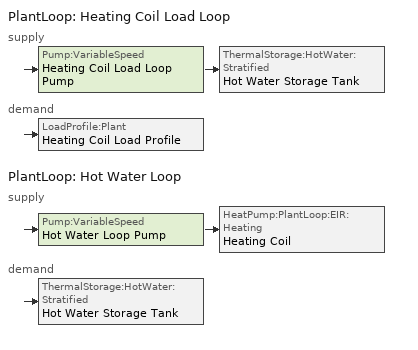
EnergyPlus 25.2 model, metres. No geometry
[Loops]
PlantLoop 'Heating Coil Load Loop'
 supply: Pump:VariableSpeed 'Heating Coil Load Loop Pump' > ThermalStorage:HotWater:Stratified 'Hot Water Storage Tank'
 demand: LoadProfile:Plant 'Heating Coil Load Profile'
PlantLoop 'Hot Water Loop'
 supply: Pump:VariableSpeed 'Hot Water Loop Pump' > HeatPump:PlantLoop:EIR:Heating 'Heating Coil'
 demand: ThermalStorage:HotWater:Stratified 'Hot Water Storage Tank'
[Building]
Plant Load Profile Example: Loads convergence tolerance value=0.04; Maximum number of warmup days=25; Minimum number of warmup days=6; North axis=0; Solar distribution=FullInteriorAndExterior; Temperature convergence tolerance value=0.04; Terrain=Suburbs
[Site:Location]
Chicago: Elevation=190; Latitude=42; Longitude=-87.88; Time zone=-6
[SizingPeriod:DesignDay] Day of month=21; Humidity condition type=WetBulb; Sky clearness=1
Name | Barometric pressure | Daily dry bulb temperature range | Day type | Dry bulb temperature range modifier type | Maximum dry bulb temperature | Month | Wetbulb or dewpoint at maximum dry bulb | Wind direction | Wind speed
Chicago Ohare Intl Ap Ann Htg 99.6% Condns DB | 98934 | 0 | WinterDesignDay | DefaultMultipliers | -20 | 1 | -20 | 270 | 4.9
Chicago Summer 1% | 99063 | 10.7 | SummerDesignDay |  | 31.5 | 7 | 23 | 230 | 5.3
[HeatPump:PlantLoop:EIR:Heating]
Heating Coil: Capacity modifier function of temperature curve=CapCurveFuncTemp; Condenser type=AirSource; Electric input to output ratio modifier function of part load ratio curve=EIRCurveFuncPLR; Electric input to output ratio modifier function of temperature curve=EIRCurveFuncTemp; Load side reference flow rate=0.005; Reference capacity=80000; Reference coefficient of performance=3.5; Source side reference flow rate=2
[LoadProfile:Plant]
Heating Coil Load Profile: Flow rate fraction schedule=Heating Coil Load Profile Flow Frac Schedule; Load schedule=Heating Coil Load Profile Load Schedule; Peak flow rate=0.005
[PlantEquipmentList]
Heating Coil Load Loop Heating Equipment: Hot Water Storage Tank, ThermalStorage:HotWater:Stratified
Hot Water Loop Heating Equipment: Heating Coil, HeatPump:PlantLoop:EIR:Heating
[PlantEquipmentOperation:HeatingLoad] Load range 1 lower limit=0; Load range 1 upper limit=10000000
Name | Range 1 equipment list
Heating Coil Load Loop Heating Operation | Heating Coil Load Loop Heating Equipment
Hot Water Loop Heating Operation | Hot Water Loop Heating Equipment
[PlantEquipmentOperationSchemes] Control scheme 1 schedule=AlwaysOnSchedule
Name | Control scheme 1
Heating Coil Load Loop Operation | Heating Coil Load Loop Heating Operation
Hot Water Loop Operation | Hot Water Loop Heating Operation
[PlantLoop] Fluid type=Water; Load distribution scheme=Optimal; Maximum loop flow rate=0.005; Maximum loop temperature=100; Minimum loop flow rate=0; Minimum loop temperature=3; Plant loop volume=1
Name | Plant equipment operation scheme
Heating Coil Load Loop | Heating Coil Load Loop Operation
Hot Water Loop | Hot Water Loop Operation
[Pump:VariableSpeed] Design maximum flow rate=0.005; Design minimum flow rate=0; Design power consumption=22; Design pump head=3000; Fraction of motor inefficiencies to fluid stream=0; Motor efficiency=0.87; Pump control type=Intermittent; Coefficient 1 of the part load performance curve=0; Coefficient 2 of the part load performance curve=1; Coefficient 3 of the part load performance curve=0; Coefficient 4 of the part load performance curve=0
Heating Coil Load Loop Pump; Hot Water Loop Pump
[SetpointManager:Scheduled] Control variable=Temperature
Name | Schedule | Setpoint node or nodelist
Heating Coil Load Loop Setpoint Manager | Heating Coil Load Loop Setpoint Temperature Schedule | Tank Use Outlet Node
Hot Water Loop Setpoint Manager | HW Loop Temp Schedule | HOT WATER LOOP SUPPLY OUTLET NODE
[Sizing:Plant] Design loop exit temperature=60; Loop design temperature difference=10; Loop type=Heating
Heating Coil Load Loop; Hot Water Loop
[ThermalStorage:HotWater:Stratified]
Hot Water Storage Tank: Additional destratification conductivity=0; Ambient temperature indicator=Outdoors; Bottom setpoint temperature schedule=CW Tank Temp Bottom Schedule; Bottom temperature sensor height=1; Deadband temperature difference=2.5; Inlet mode=Seeking; Maximum temperature limit=82; Nominal heating capacity=0; Number of nodes=6; Source side availability schedule=TES Charge Schedule; Source side design flow rate=0.005; Source side heat transfer effectiveness=0.9; Source side inlet height=7.85; Source side outlet height=0.15; Tank height=8; Tank recovery time=4; Tank shape=VerticalCylinder; Tank volume=50; Top setpoint temperature schedule=CW Tank Temp Top Schedule; Top temperature sensor height=8; Uniform skin loss coefficient per unit area to ambient temperature=0; Use side availability schedule=ALWAYS_ON; Use side design flow rate=Autosize; Use side flow direction schedule=Tank Use Flow Dir Sched; Use side heat transfer effectiveness=1; Use side inlet height=0.15; Use side outlet height=7.85
[Curve:Biquadratic] Input unit type for x=Temperature; Input unit type for y=Temperature; Maximum value of x=10; Maximum value of y=35; Minimum value of x=5; Minimum value of y=24; Output unit type=Dimensionless; Coefficient1 constant=1; Coefficient2 x=0; Coefficient3 x 2=0; Coefficient4 y=0; Coefficient5 y 2=0; Coefficient6 x y=0
CapCurveFuncTemp; EIRCurveFuncTemp
[Curve:Quadratic]
EIRCurveFuncPLR: Maximum value of x=1; Minimum value of x=0; Coefficient1 constant=1; Coefficient2 x=0; Coefficient3 x 2=0
[Schedule:Compact]
ALWAYS_ON: Through: 12/31, For: AllDays, Until: 24:00, 1
CW Tank Temp Bottom Schedule: Through: 12/31, For: AllDays, Until: 24:00, 15
CW Tank Temp Top Schedule: Through: 12/31, For: AllDays, Until: 24:00, 21
HW Loop Temp Schedule: Through: 12/31, For: AllDays, Until: 24:00, 82
Heating Coil Load Profile Flow Frac Schedule: THROUGH: 12/31, FOR: AllDays, UNTIL: 24:00, 1
Heating Coil Load Profile Load Schedule: THROUGH: 12/31, FOR: AllDays, UNTIL:  4:00, 186000, UNTIL:  8:00, 50000, UNTIL:  9:00, 30000, UNTIL: 17:00, 18000, UNTIL: 24:00, 72000
TES Charge Schedule: Through: 12/31, FOR: AllDays, Until: 24:00, 1
Tank Use Flow Dir Sched: Through: 12/31, FOR: AllDays, Until: 24:00, -1
[Schedule:Constant]
Name | Hourly value
AlwaysOnSchedule | 1
Heating Coil Load Loop Setpoint Temperature Schedule | 65
